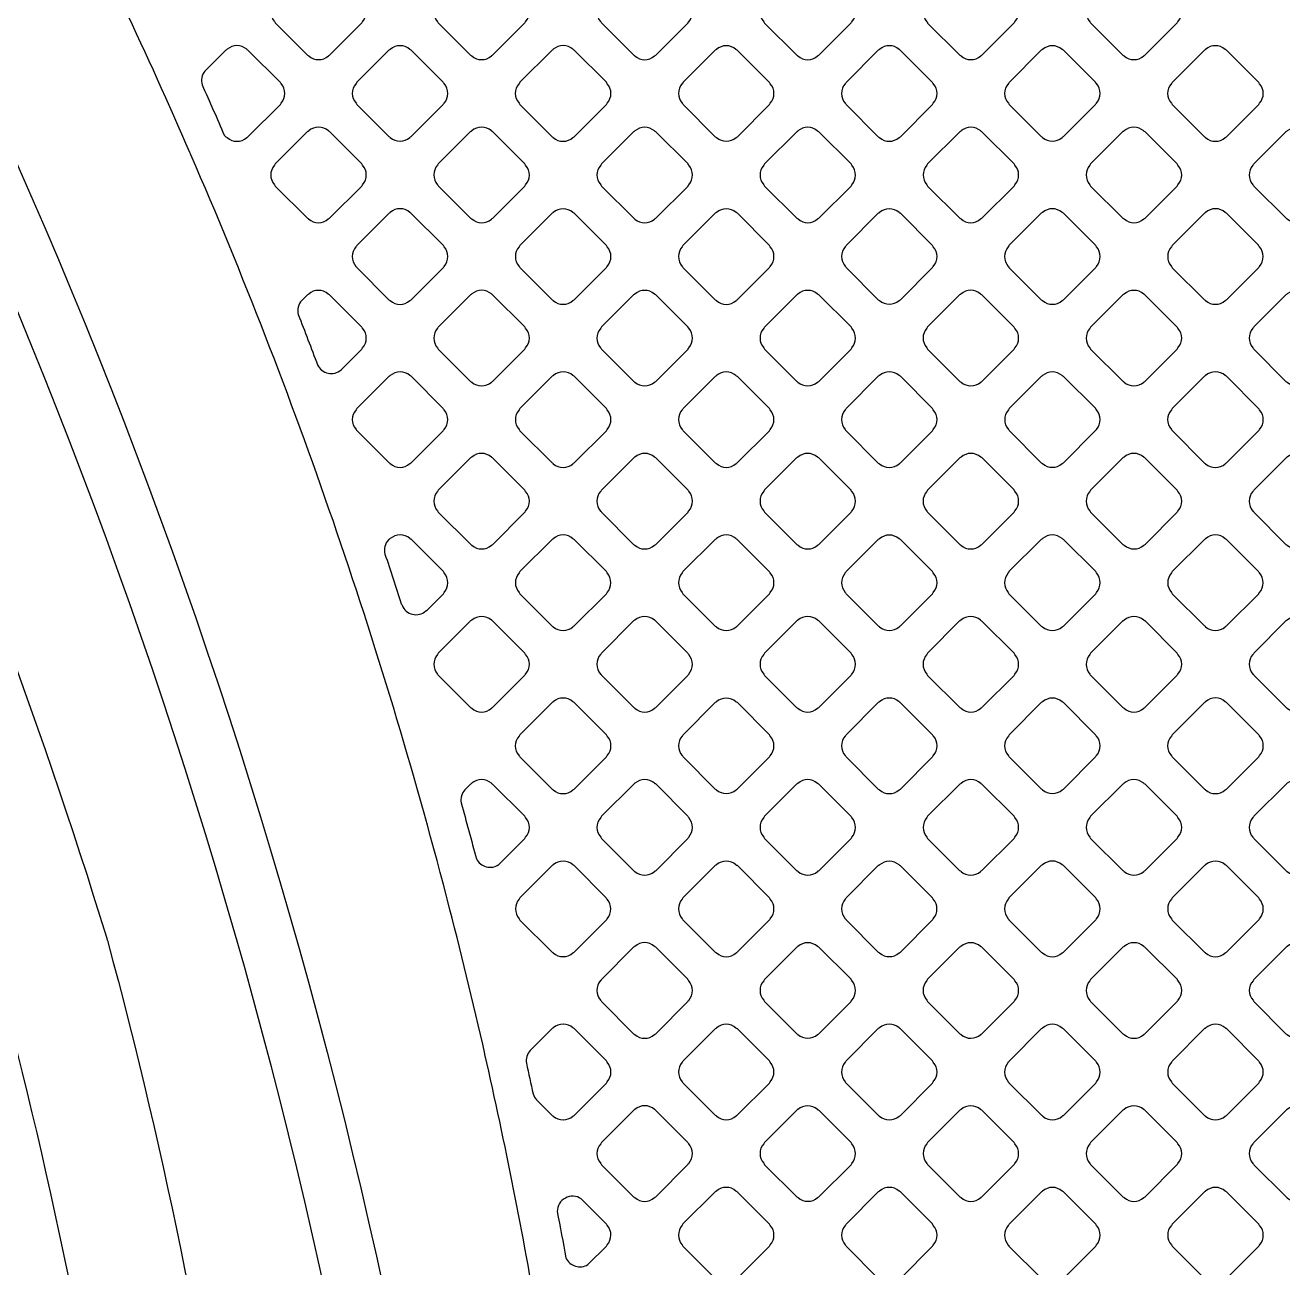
# Model space of a CAD drawing. Extents: x 3811 to 4077, y -444 to -307.
# Drawn here: x 4003.385 to 4005.048, y -387.808 to -386.166 of the extents above; entities that cross this region are included whole.
import ezdxf

# ---------------------------------------------------------------- set-up
doc = ezdxf.new("R2010")
doc.units = 0
doc.layers.add('gbr-dxf', color=7, linetype='Continuous')

msp = doc.modelspace()

# ---------------------------------------------------------------- linework, layer by layer
at = {"layer": 'gbr-dxf', "linetype": 'Continuous'}
for points in [[(4001.8473, -384.0947, -0.195845), (4004.0322, -389.4549, -0.014149), (4004.0323, -389.4568), (4004.0323, -391.139, -0.025288), (4004.0322, -391.1427, 0.157439), (4004.4405, -392.4026, 0.219385), (4004.626, -392.4882, -0.014355), (4004.628, -392.4882, -0.010806), (4004.6366, -392.488, -0.414223), (4004.8398, -392.6912, -0.414223), (4004.6366, -392.8944, -0.414223), (4004.4334, -392.6912, -0.043561), (4004.4364, -392.6561, -0.012185), (4004.4367, -392.6545, 0.044234), (4004.4407, -392.6116, -0.010298), (4004.4407, -392.6104, 0.140494), (4004.4036, -392.4811, -0.004442), (4004.3804, -392.4497), (4004.3802, -392.4494, -0.158008), (4003.956, -391.1404, -0.014071), (4003.9561, -391.1385), (4003.9561, -389.4588, -0.014135), (4003.956, -389.4568, 0.196009), (4001.7909, -384.146, -0.019381)], [(4001.604, -384.2353, -0.122231), (4003.4928, -387.3711, -0.016533), (4003.4942, -387.3757, -0.065936), (4003.7292, -389.1449, -0.007748), (4003.7293, -389.1469), (4003.7293, -394.0994, -0.009724), (4003.7292, -394.1021, 0.160485), (4003.948, -394.7611, 0.174527), (4004.1507, -394.8516, -0.014827), (4004.1551, -394.852, -0.386382), (4004.3388, -395.0543, -0.414223), (4004.1356, -395.2575, -0.395614), (4003.9328, -395.0673, 0.115459), (4003.8849, -394.9258, -0.01735), (4003.83, -394.8578), (4003.8299, -394.8576, -0.1621), (4003.5768, -394.1015, -0.007849), (4003.5768, -394.0995, -0.011836), (4003.5769, -394.0961), (4003.5769, -389.1489, -0.007677), (4003.5768, -389.1469, 0.065927), (4003.3476, -387.4176, 0.12221), (4001.4979, -384.3448, -0.008815)], [(4004.0639, -387.883, 0.013535), (4003.9931, -387.526), (4003.993, -387.5253, 0.007848), (4003.9431, -387.3205, -0.035856), (4003.9422, -387.317, 0.038573), (4003.6045, -386.3373, -0.031591), (4003.6032, -386.3344, 0.015741), (4003.4225, -385.9517, -0.038409), (4003.4208, -385.9483, 0.017473), (4003.1923, -385.5377, -0.034563)]]:
    msp.add_lwpolyline(points, format="xyb", dxfattribs=at)
for points in [[(4003.7149, -386.1613, -0.104392), (4003.716, -386.1631), (4003.7584, -386.2056, -0.100151), (4003.7601, -386.2066, 0.379415), (4003.7861, -386.2066, -0.095612), (4003.7877, -386.2056), (4003.8303, -386.1631, -0.096092), (4003.8312, -386.1614, 0.378693), (4003.8312, -386.1355, -0.108121), (4003.8302, -386.1337), (4003.7877, -386.0912, -0.096527), (4003.786, -386.0902, 0.37947), (4003.7601, -386.0902, -0.096458), (4003.7584, -386.0912), (4003.7159, -386.1337, -0.096627), (4003.7149, -386.1354, 0.379731)], [(4003.9304, -386.1354, 0.379692), (4003.9304, -386.1614, -0.09253), (4003.9314, -386.163), (4003.9741, -386.2057, -0.087638), (4003.9756, -386.2066, 0.37981), (4004.0015, -386.2066, -0.096625), (4004.0032, -386.2056), (4004.0458, -386.163, -0.096111), (4004.0468, -386.1614, 0.37981), (4004.0468, -386.1354, -0.104293), (4004.0457, -386.1336), (4004.0032, -386.0911, -0.092233), (4004.0017, -386.0901, 0.379802), (4003.9757, -386.0901, -0.095956), (4003.974, -386.0911), (4003.9314, -386.1338, -0.096416)], [(4004.1459, -386.1613, -0.092162), (4004.1469, -386.1629), (4004.1897, -386.2058, -0.08752), (4004.1912, -386.2067, 0.37889), (4004.2171, -386.2067, -0.096117), (4004.2188, -386.2057), (4004.2614, -386.163, -0.095895), (4004.2624, -386.1614, 0.379201), (4004.2624, -386.1355, -0.087784), (4004.2615, -386.134), (4004.2186, -386.0912, -0.092233), (4004.2171, -386.0902, 0.379731), (4004.1911, -386.0902, -0.096458), (4004.1895, -386.0912), (4004.1469, -386.1337, -0.096627), (4004.1459, -386.1354, 0.3795)], [(4004.3615, -386.1614, -0.104392), (4004.3625, -386.1632), (4004.405, -386.2057, -0.100824), (4004.4067, -386.2067, 0.379182), (4004.4326, -386.2067, -0.096507), (4004.4343, -386.2057), (4004.477, -386.163, -0.096036), (4004.478, -386.1614, 0.37829), (4004.478, -386.1355, -0.091854), (4004.477, -386.134), (4004.4343, -386.0912, -0.095796), (4004.4327, -386.0903, 0.379347), (4004.4067, -386.0903, -0.096458), (4004.4051, -386.0913), (4004.3625, -386.1338, -0.096627), (4004.3615, -386.1355, 0.379731)], [(4004.5771, -386.1614, -0.107526), (4004.5781, -386.1632), (4004.6205, -386.2056, -0.103923), (4004.6223, -386.2066, 0.379057), (4004.6482, -386.2066, -0.096117), (4004.6499, -386.2056), (4004.6924, -386.1631, -0.095796), (4004.6934, -386.1615, 0.378779), (4004.6934, -386.1355, -0.103884), (4004.6924, -386.1337), (4004.65, -386.0914, -0.107982), (4004.6482, -386.0904, 0.378885), (4004.6222, -386.0903, -0.096618), (4004.6206, -386.0913), (4004.5781, -386.1338, -0.096206), (4004.5771, -386.1355, 0.378446)], [(4004.7925, -386.1355, 0.379778), (4004.7925, -386.1615, -0.083328), (4004.7934, -386.1629), (4004.836, -386.2056, -0.096332), (4004.8377, -386.2066, 0.37981), (4004.8637, -386.2066, -0.096625), (4004.8653, -386.2056), (4004.9078, -386.1631, -0.096111), (4004.9088, -386.1614, 0.379092), (4004.9088, -386.1355, -0.091768), (4004.9079, -386.1339), (4004.8652, -386.0913, -0.095686), (4004.8636, -386.0903, 0.378853), (4004.8377, -386.0903, -0.096614), (4004.836, -386.0913), (4004.7934, -386.1339, -0.096558)], [(4003.6193, -386.245, -0.002708), (4003.6486, -386.3113), (4003.6508, -386.3135, -0.092126), (4003.6523, -386.3145, 0.379463), (4003.6783, -386.3145, -0.09601), (4003.6799, -386.3135), (4003.7227, -386.2707, -0.096405), (4003.7236, -386.2691, 0.378836), (4003.7236, -386.2432, -0.083636), (4003.7228, -386.2418), (4003.6798, -386.1988, -0.087648), (4003.6783, -386.1979, 0.379249), (4003.6524, -386.1979, -0.096458), (4003.6507, -386.1989), (4003.623, -386.2266, 0.247811)], [(4003.8227, -386.2432, 0.379692), (4003.8227, -386.2691, -0.104663), (4003.8238, -386.2709), (4003.8661, -386.3133, -0.100824), (4003.8679, -386.3143, 0.37981), (4003.8938, -386.3143, -0.096625), (4003.8955, -386.3133), (4003.938, -386.2708, -0.096111), (4003.939, -386.2692, 0.37981), (4003.939, -386.2432, -0.108195), (4003.9379, -386.2414), (4003.8955, -386.199, -0.096111), (4003.8939, -386.198, 0.379802), (4003.8679, -386.198, -0.095956), (4003.8662, -386.199), (4003.8237, -386.2415, -0.096416)], [(4004.0381, -386.2691, -0.092162), (4004.0391, -386.2707), (4004.0819, -386.3136, -0.087645), (4004.0834, -386.3145, 0.379201), (4004.1094, -386.3144, -0.096625), (4004.111, -386.3135), (4004.1536, -386.2708, -0.096111), (4004.1546, -386.2692, 0.379308), (4004.1546, -386.2433, -0.104256), (4004.1536, -386.2415), (4004.111, -386.1988, -0.092456), (4004.1094, -386.1979, 0.37947), (4004.0834, -386.1979, -0.096458), (4004.0818, -386.1989), (4004.0391, -386.2415, -0.096627), (4004.0381, -386.2432, 0.3795)], [(4004.2538, -386.2691, -0.100285), (4004.2548, -386.2709), (4004.2973, -386.3134, -0.09693), (4004.299, -386.3144, 0.379182), (4004.3249, -386.3144, -0.096507), (4004.3266, -386.3134), (4004.3692, -386.2709, -0.096036), (4004.3701, -386.2692, 0.378393), (4004.3701, -386.2433, -0.095528), (4004.3692, -386.2417), (4004.3265, -386.1991, -0.099933), (4004.3248, -386.1981, 0.379347), (4004.2989, -386.1981, -0.096458), (4004.2972, -386.1991), (4004.2548, -386.2415, -0.096627), (4004.2538, -386.2432, 0.379731)], [(4004.4692, -386.2692, -0.099442), (4004.4702, -386.2709), (4004.5128, -386.3135, -0.095602), (4004.5144, -386.3145, 0.379299), (4004.5404, -386.3144, -0.096625), (4004.542, -386.3135), (4004.5847, -386.2708, -0.096111), (4004.5856, -386.2692, 0.37981), (4004.5856, -386.2432, -0.096458), (4004.5847, -386.2416), (4004.5419, -386.1989, -0.083733), (4004.5405, -386.198, 0.379237), (4004.5146, -386.198, -0.096528), (4004.5129, -386.1989), (4004.4702, -386.2417, -0.095602), (4004.4692, -386.2433, 0.378344)], [(4004.6848, -386.2692, -0.096117), (4004.6857, -386.2708), (4004.7282, -386.3132, -0.10739), (4004.73, -386.3143, 0.378747), (4004.7559, -386.3143, -0.09601), (4004.7576, -386.3133), (4004.8001, -386.2708, -0.096227), (4004.8011, -386.2691, 0.379422), (4004.8011, -386.2432, -0.100399), (4004.8001, -386.2415), (4004.7577, -386.1991, -0.10437), (4004.7559, -386.1981, 0.379731), (4004.7299, -386.1981, -0.096458), (4004.7283, -386.199), (4004.6858, -386.2416, -0.096627), (4004.6848, -386.2432, 0.3795)], [(4004.9002, -386.2432, 0.379347), (4004.9002, -386.2692, -0.087784), (4004.9011, -386.2707), (4004.944, -386.3136, -0.083596), (4004.9454, -386.3145, 0.379308), (4004.9714, -386.3145, -0.096117), (4004.973, -386.3135), (4005.0157, -386.2708, -0.096227), (4005.0167, -386.2692, 0.37874), (4005.0167, -386.2433, -0.087946), (4005.0158, -386.2418), (4004.9729, -386.1989, -0.09246), (4004.9713, -386.198, 0.378338), (4004.9454, -386.198, -0.096025), (4004.9438, -386.1989), (4004.9011, -386.2416, -0.095895)], [(4003.7149, -386.351, 0.379248), (4003.7149, -386.377, -0.100902), (4003.7159, -386.3787), (4003.7584, -386.4212, -0.096111), (4003.76, -386.4221, 0.37981), (4003.786, -386.4221, -0.095956), (4003.7877, -386.4212), (4003.8303, -386.3785, -0.096111), (4003.8313, -386.3769, 0.379451), (4003.8313, -386.3509, -0.096259), (4003.8303, -386.3493), (4003.7875, -386.3066, -0.083081), (4003.7862, -386.3057, 0.37909), (4003.7602, -386.3057, -0.096117), (4003.7586, -386.3067), (4003.7159, -386.3494, -0.096509)], [(4003.9304, -386.3768, -0.104392), (4003.9315, -386.3786), (4003.974, -386.4211, -0.100151), (4003.9757, -386.4221, 0.379308), (4004.0016, -386.4222, -0.09601), (4004.0033, -386.4212), (4004.0458, -386.3787, -0.096227), (4004.0468, -386.377, 0.378952), (4004.0468, -386.3511, -0.107677), (4004.0457, -386.3492), (4004.0032, -386.3067, -0.096527), (4004.0016, -386.3057, 0.37947), (4003.9756, -386.3057, -0.096458), (4003.974, -386.3067), (4003.9314, -386.3492, -0.096627), (4003.9304, -386.3509, 0.379731)], [(4004.146, -386.3769, -0.096475), (4004.147, -386.3786), (4004.1896, -386.4212, -0.092959), (4004.1912, -386.4222, 0.379182), (4004.2171, -386.4222, -0.096507), (4004.2187, -386.4212), (4004.2614, -386.3785, -0.095997), (4004.2624, -386.3769, 0.37829), (4004.2624, -386.351, -0.100124), (4004.2614, -386.3493), (4004.2189, -386.3068, -0.104101), (4004.2171, -386.3058, 0.379347), (4004.1912, -386.3058, -0.096458), (4004.1895, -386.3068), (4004.147, -386.3493, -0.096627), (4004.146, -386.351, 0.379731)], [(4004.3615, -386.3769, -0.100205), (4004.3625, -386.3786), (4004.4051, -386.4212, -0.095796), (4004.4068, -386.4221, 0.378829), (4004.4327, -386.4221, -0.095866), (4004.4343, -386.4212), (4004.4769, -386.3786, -0.096227), (4004.4779, -386.377, 0.378952), (4004.4779, -386.3511, -0.095968), (4004.4769, -386.3494), (4004.4343, -386.3069, -0.10077), (4004.4326, -386.3059, 0.378885), (4004.4067, -386.3058, -0.096355), (4004.405, -386.3068), (4004.3625, -386.3493, -0.095997), (4004.3615, -386.351, 0.378446)], [(4004.577, -386.3769, -0.103999), (4004.578, -386.3787), (4004.6205, -386.4211, -0.100215), (4004.6222, -386.4221, 0.379201), (4004.6481, -386.4221, -0.095956), (4004.6498, -386.4211), (4004.6924, -386.3785, -0.096332), (4004.6934, -386.3769, 0.379308), (4004.6934, -386.3509, -0.092052), (4004.6924, -386.3494), (4004.6498, -386.3068, -0.096527), (4004.6482, -386.3058, 0.37947), (4004.6222, -386.3058, -0.096458), (4004.6206, -386.3068), (4004.578, -386.3493, -0.096627), (4004.577, -386.351, 0.3795)], [(4004.7925, -386.3769, -0.096625), (4004.7935, -386.3785), (4004.8359, -386.421, -0.107817), (4004.8378, -386.4221, 0.37981), (4004.8638, -386.4221, -0.096625), (4004.8654, -386.4211), (4004.9079, -386.3786, -0.096111), (4004.9089, -386.377, 0.37981), (4004.9089, -386.351, -0.100399), (4004.9079, -386.3493), (4004.8654, -386.3068, -0.10442), (4004.8636, -386.3058, 0.379731), (4004.8376, -386.3058, -0.096458), (4004.836, -386.3067), (4004.7935, -386.3493, -0.096627), (4004.7925, -386.3509, 0.379731)], [(4005.008, -386.351, 0.37947), (4005.008, -386.377, -0.092348), (4005.009, -386.3785), (4005.0517, -386.4212, -0.088202), (4005.0532, -386.4221, 0.37981), (4005.0791, -386.4221, -0.095956), (4005.0808, -386.4212), (4005.1233, -386.3786, -0.096332), (4005.1243, -386.377, 0.379092), (4005.1243, -386.351, -0.099754), (4005.1233, -386.3493), (4005.0807, -386.3067, -0.087638), (4005.0792, -386.3058, 0.37905), (4005.0533, -386.3058, -0.095862), (4005.0516, -386.3068), (4005.009, -386.3494, -0.096423)], [(4003.8226, -386.4587, 0.379249), (4003.8226, -386.4847, -0.10047), (4003.8236, -386.4864), (4003.8662, -386.529, -0.096332), (4003.8679, -386.53, 0.379451), (4003.8938, -386.53, -0.096117), (4003.8955, -386.529), (4003.9381, -386.4863, -0.095895), (4003.9391, -386.4847, 0.379201), (4003.9391, -386.4588, -0.096625), (4003.9381, -386.4571), (4003.8953, -386.4143, -0.083651), (4003.8939, -386.4134, 0.3795), (4003.8679, -386.4134, -0.096475), (4003.8663, -386.4144), (4003.8236, -386.4571, -0.096195)], [(4004.0382, -386.4847, -0.100076), (4004.0392, -386.4864), (4004.0818, -386.5289, -0.096227), (4004.0834, -386.5299, 0.378837), (4004.1093, -386.5299, -0.09601), (4004.111, -386.529), (4004.1536, -386.4863, -0.095935), (4004.1546, -386.4847, 0.379002), (4004.1546, -386.4587, -0.09601), (4004.1536, -386.4571), (4004.1111, -386.4146, -0.10077), (4004.1094, -386.4135, 0.37947), (4004.0834, -386.4136, -0.096458), (4004.0818, -386.4145), (4004.0392, -386.4571, -0.096627), (4004.0382, -386.4587, 0.379357)], [(4004.2537, -386.4847, -0.095383), (4004.2547, -386.4863), (4004.2974, -386.529, -0.09197), (4004.2989, -386.53, 0.379299), (4004.3249, -386.5299, -0.095956), (4004.3265, -386.529), (4004.3692, -386.4863, -0.096332), (4004.3701, -386.4847, 0.37981), (4004.3701, -386.4587, -0.10047), (4004.3691, -386.457), (4004.3267, -386.4146, -0.10399), (4004.3249, -386.4135, 0.379237), (4004.299, -386.4135, -0.096528), (4004.2973, -386.4145), (4004.2547, -386.4571, -0.096036), (4004.2537, -386.4588, 0.378344)], [(4004.4693, -386.4846, -0.100076), (4004.4703, -386.4863), (4004.5128, -386.5289, -0.096227), (4004.5145, -386.5298, 0.379422), (4004.5404, -386.5298, -0.095956), (4004.5421, -386.5288), (4004.5846, -386.4863, -0.096332), (4004.5855, -386.4847, 0.379308), (4004.5856, -386.4588, -0.095968), (4004.5846, -386.4571), (4004.5421, -386.4146, -0.10077), (4004.5404, -386.4136, 0.37947), (4004.5144, -386.4136, -0.096458), (4004.5127, -386.4146), (4004.4703, -386.457, -0.096627), (4004.4693, -386.4587, 0.379357)], [(4004.6847, -386.4847, -0.092139), (4004.6856, -386.4863), (4004.7282, -386.5289, -0.104264), (4004.73, -386.5299, 0.37981), (4004.756, -386.5299, -0.096625), (4004.7576, -386.5289), (4004.8002, -386.4863, -0.096111), (4004.8012, -386.4847, 0.37981), (4004.8012, -386.4587, -0.088014), (4004.8003, -386.4572), (4004.7575, -386.4144, -0.092233), (4004.7559, -386.4135, 0.379731), (4004.7299, -386.4135, -0.096458), (4004.7283, -386.4144), (4004.6856, -386.4571, -0.096627), (4004.6847, -386.4588, 0.379731)], [(4004.9003, -386.4847, -0.103999), (4004.9014, -386.4865), (4004.9438, -386.5289, -0.099849), (4004.9455, -386.5299, 0.37889), (4004.9714, -386.5299, -0.096117), (4004.9731, -386.5289), (4005.0156, -386.4863, -0.095895), (4005.0166, -386.4847, 0.379201), (4005.0165, -386.4588, -0.108153), (4005.0155, -386.4569), (4004.9731, -386.4145, -0.096111), (4004.9715, -386.4135, 0.379731), (4004.9455, -386.4135, -0.096458), (4004.9439, -386.4145), (4004.9013, -386.4571, -0.096627), (4004.9003, -386.4587, 0.3795)], [(4003.7464, -386.5485, -0.002652), (4003.7718, -386.6148, 0.493747), (4003.803, -386.6215), (4003.8303, -386.5941, -0.096227), (4003.8313, -386.5925, 0.379422), (4003.8313, -386.5665, -0.09253), (4003.8304, -386.565), (4003.7877, -386.5223, -0.096423), (4003.786, -386.5213, 0.379679), (4003.7601, -386.5213, -0.096475), (4003.7584, -386.5223), (4003.751, -386.5296), (4003.751, -386.5297, 0.25946)], [(4003.9304, -386.5925, -0.100588), (4003.9314, -386.5942), (4003.974, -386.6367, -0.095895), (4003.9756, -386.6377, 0.378664), (4004.0015, -386.6377, -0.09601), (4004.0032, -386.6367), (4004.0459, -386.594, -0.0953), (4004.0468, -386.5924, 0.378804), (4004.0468, -386.5665, -0.096614), (4004.0458, -386.5648), (4004.0031, -386.5221, -0.083134), (4004.0017, -386.5212, 0.379778), (4003.9757, -386.5212, -0.096458), (4003.9741, -386.5222), (4003.9314, -386.5649, -0.096857), (4003.9304, -386.5665, 0.3795)], [(4004.1459, -386.5924, -0.09937), (4004.1469, -386.5941), (4004.1896, -386.6367, -0.095895), (4004.1912, -386.6377, 0.379057), (4004.2171, -386.6377, -0.096117), (4004.2188, -386.6367), (4004.2614, -386.5941, -0.095895), (4004.2624, -386.5924, 0.379201), (4004.2624, -386.5665, -0.096625), (4004.2614, -386.5649), (4004.2188, -386.5223, -0.100519), (4004.2171, -386.5213, 0.379106), (4004.1912, -386.5213, -0.096528), (4004.1895, -386.5222), (4004.1469, -386.5648, -0.096509), (4004.146, -386.5665, 0.378532)], [(4004.3615, -386.5924, -0.095862), (4004.3625, -386.5941), (4004.4051, -386.6367, -0.091916), (4004.4066, -386.6376, 0.379422), (4004.4326, -386.6376, -0.095956), (4004.4342, -386.6367), (4004.4769, -386.594, -0.096332), (4004.4778, -386.5924, 0.379451), (4004.4779, -386.5664, -0.100575), (4004.4768, -386.5647), (4004.4344, -386.5223, -0.104173), (4004.4326, -386.5213, 0.379249), (4004.4067, -386.5213, -0.096458), (4004.4051, -386.5223), (4004.3625, -386.5649, -0.096627), (4004.3615, -386.5665, 0.379357)], [(4004.577, -386.5923, -0.100399), (4004.578, -386.5941), (4004.6206, -386.6367, -0.096627), (4004.6223, -386.6376, 0.37981), (4004.6482, -386.6376, -0.096625), (4004.6499, -386.6367), (4004.6924, -386.5942, -0.096111), (4004.6934, -386.5925, 0.37981), (4004.6934, -386.5666, -0.096458), (4004.6924, -386.5649), (4004.6498, -386.5223, -0.100499), (4004.6481, -386.5213, 0.379731), (4004.6221, -386.5213, -0.096458), (4004.6204, -386.5223), (4004.578, -386.5647, -0.096857), (4004.577, -386.5664, 0.379731)], [(4004.7925, -386.5925, -0.092348), (4004.7934, -386.5941), (4004.8359, -386.6366, -0.10399), (4004.8377, -386.6376, 0.379308), (4004.8636, -386.6376, -0.09601), (4004.8653, -386.6367), (4004.9079, -386.594, -0.096227), (4004.9089, -386.5924, 0.378952), (4004.9089, -386.5664, -0.087946), (4004.908, -386.5649), (4004.8653, -386.5222, -0.092456), (4004.8637, -386.5213, 0.37947), (4004.8378, -386.5213, -0.096458), (4004.8361, -386.5223), (4004.7935, -386.5649, -0.096627), (4004.7925, -386.5666, 0.379731)], [(4005.008, -386.5924, -0.103999), (4005.0091, -386.5941), (4005.0516, -386.6367, -0.099849), (4005.0533, -386.6377, 0.37889), (4005.0792, -386.6377, -0.096117), (4005.0809, -386.6367), (4005.1234, -386.5942, -0.095895), (4005.1244, -386.5925, 0.379201), (4005.1244, -386.5666, -0.108153), (4005.1233, -386.5647), (4005.0808, -386.5222, -0.096111), (4005.0792, -386.5212, 0.379731), (4005.0532, -386.5212, -0.096458), (4005.0516, -386.5222), (4005.009, -386.5647, -0.096627), (4005.008, -386.5664, 0.3795)], [(4004.0381, -386.6743, 0.378853), (4004.0382, -386.7002, -0.100588), (4004.0392, -386.7019), (4004.0817, -386.7445, -0.096212), (4004.0834, -386.7455, 0.379173), (4004.1093, -386.7455, -0.09601), (4004.111, -386.7445), (4004.1536, -386.7019, -0.096227), (4004.1546, -386.7002, 0.379422), (4004.1546, -386.6743, -0.096458), (4004.1536, -386.6726), (4004.1108, -386.6298, -0.083733), (4004.1094, -386.629, 0.379237), (4004.0835, -386.6289, -0.096355), (4004.0818, -386.6299), (4004.0391, -386.6726, -0.095997)], [(4004.4692, -386.7002, -0.092348), (4004.4701, -386.7018), (4004.5129, -386.7446, -0.088207), (4004.5144, -386.7455, 0.37981), (4004.5404, -386.7455, -0.096625), (4004.542, -386.7445), (4004.5847, -386.7019, -0.096111), (4004.5856, -386.7002, 0.37981), (4004.5856, -386.6743, -0.104293), (4004.5846, -386.6725), (4004.542, -386.6299, -0.092623), (4004.5404, -386.6289, 0.379731), (4004.5145, -386.6289, -0.096458), (4004.5128, -386.6299), (4004.4702, -386.6726, -0.096627), (4004.4692, -386.6742, 0.379731)], [(4004.9002, -386.7002, -0.096117), (4004.9012, -386.7018), (4004.9439, -386.7446, -0.091578), (4004.9455, -386.7455, 0.379201), (4004.9714, -386.7455, -0.096625), (4004.973, -386.7445), (4005.0158, -386.7018, -0.096111), (4005.0167, -386.7002, 0.379308), (4005.0168, -386.6742, -0.083622), (4005.0159, -386.6728), (4004.9729, -386.6299, -0.088435), (4004.9714, -386.6289, 0.37947), (4004.9455, -386.629, -0.096458), (4004.9438, -386.6299), (4004.9012, -386.6726, -0.096627), (4004.9002, -386.6742, 0.3795)], [(4003.8227, -386.7002, -0.09601), (4003.8237, -386.7018), (4003.8663, -386.7444, -0.092074), (4003.8679, -386.7454, 0.378573), (4003.8938, -386.7454, -0.095883), (4003.8955, -386.7444), (4003.938, -386.7019, -0.095585), (4003.939, -386.7002, 0.379002), (4003.939, -386.6743, -0.099971), (4003.938, -386.6726), (4003.8954, -386.63, -0.088207), (4003.8939, -386.629, 0.379411), (4003.8679, -386.6291, -0.096766), (4003.8663, -386.63), (4003.8237, -386.6726, -0.096527), (4003.8227, -386.6742, 0.378789)], [(4004.2538, -386.7001, -0.107964), (4004.2549, -386.702), (4004.2972, -386.7443, -0.104101), (4004.299, -386.7454, 0.379201), (4004.3249, -386.7453, -0.095956), (4004.3265, -386.7444), (4004.369, -386.7019, -0.096111), (4004.37, -386.7002, 0.379451), (4004.37, -386.6743, -0.104473), (4004.369, -386.6725), (4004.3267, -386.6302, -0.108118), (4004.3248, -386.6291, 0.379249), (4004.2989, -386.6291, -0.096458), (4004.2972, -386.6301), (4004.2548, -386.6725, -0.096627), (4004.2538, -386.6742, 0.3795)], [(4004.6848, -386.7002, -0.087784), (4004.6857, -386.7017), (4004.7283, -386.7443, -0.100151), (4004.73, -386.7453, 0.379308), (4004.7559, -386.7453, -0.09601), (4004.7576, -386.7444), (4004.8001, -386.7018, -0.096227), (4004.8011, -386.7002, 0.378952), (4004.8011, -386.6742, -0.092052), (4004.8002, -386.6727), (4004.7575, -386.6301, -0.096527), (4004.7559, -386.6291, 0.37947), (4004.7299, -386.6291, -0.096458), (4004.7283, -386.6301), (4004.6858, -386.6726, -0.096627), (4004.6848, -386.6743, 0.379731)], [(4003.9304, -386.8079, -0.095487), (4003.9314, -386.8095), (4003.9742, -386.8523, -0.091683), (4003.9757, -386.8532, 0.379163), (4004.0017, -386.8532, -0.095956), (4004.0033, -386.8522), (4004.0458, -386.8097, -0.096332), (4004.0468, -386.8081, 0.379308), (4004.0468, -386.7821, -0.100076), (4004.0458, -386.7804), (4004.0031, -386.7377, -0.087865), (4004.0016, -386.7368, 0.378885), (4003.9757, -386.7367, -0.096618), (4003.974, -386.7377), (4003.9314, -386.7803, -0.096206), (4003.9304, -386.782, 0.378584)], [(4004.1459, -386.808, -0.095862), (4004.1469, -386.8097), (4004.1895, -386.8523, -0.091916), (4004.1911, -386.8532, 0.379422), (4004.217, -386.8532, -0.095956), (4004.2187, -386.8522), (4004.2614, -386.8095, -0.096332), (4004.2624, -386.8079, 0.379308), (4004.2624, -386.7819, -0.083548), (4004.2615, -386.7805), (4004.2187, -386.7377, -0.088207), (4004.2172, -386.7368, 0.37947), (4004.1912, -386.7368, -0.096458), (4004.1896, -386.7378), (4004.1469, -386.7804, -0.096627), (4004.1459, -386.7821, 0.379357)], [(4004.3615, -386.8079, -0.108042), (4004.3626, -386.8097), (4004.405, -386.8521, -0.104264), (4004.4068, -386.8532, 0.37981), (4004.4327, -386.8532, -0.096625), (4004.4344, -386.8522), (4004.4769, -386.8097, -0.096111), (4004.4778, -386.808, 0.37981), (4004.4778, -386.7821, -0.104293), (4004.4768, -386.7803), (4004.4344, -386.7379, -0.108515), (4004.4325, -386.7368, 0.379731), (4004.4066, -386.7368, -0.096458), (4004.4049, -386.7378), (4004.3625, -386.7802, -0.096627), (4004.3615, -386.7819, 0.379731)], [(4004.577, -386.808, -0.096625), (4004.578, -386.8096), (4004.6206, -386.8522, -0.092233), (4004.6221, -386.8532, 0.37981), (4004.6481, -386.8532, -0.095956), (4004.6498, -386.8522), (4004.6924, -386.8096, -0.096332), (4004.6934, -386.8079, 0.37981), (4004.6934, -386.7819, -0.10047), (4004.6924, -386.7802), (4004.65, -386.7379, -0.10399), (4004.6482, -386.7368, 0.379731), (4004.6222, -386.7368, -0.096458), (4004.6206, -386.7378), (4004.578, -386.7804, -0.096627), (4004.577, -386.782, 0.379731)], [(4004.7925, -386.8079, -0.087784), (4004.7934, -386.8094), (4004.8361, -386.8521, -0.100151), (4004.8378, -386.8531, 0.379308), (4004.8638, -386.8532, -0.09601), (4004.8654, -386.8522), (4004.9079, -386.8096, -0.096227), (4004.9089, -386.808, 0.378952), (4004.9089, -386.7821, -0.092052), (4004.908, -386.7805), (4004.8652, -386.7378, -0.096527), (4004.8636, -386.7368, 0.37947), (4004.8376, -386.7368, -0.096458), (4004.836, -386.7378), (4004.7935, -386.7803, -0.096627), (4004.7925, -386.782, 0.379731)], [(4005.008, -386.808, -0.100082), (4005.009, -386.8097), (4005.0515, -386.8522, -0.096227), (4005.0532, -386.8532, 0.379201), (4005.0791, -386.8532, -0.095956), (4005.0808, -386.8522), (4005.1234, -386.8096, -0.096332), (4005.1244, -386.8079, 0.379308), (4005.1244, -386.782, -0.095968), (4005.1234, -386.7803), (4005.0807, -386.7376, -0.083772), (4005.0793, -386.7367, 0.37947), (4005.0533, -386.7368, -0.096458), (4005.0517, -386.7377), (4005.009, -386.7804, -0.096627), (4005.008, -386.782, 0.3795)], [(4003.8609, -386.8648, -0.002587), (4003.8825, -386.9305, -0.06028), (4003.8836, -386.9326, 0.520972), (4003.9147, -386.9401, -0.065634), (4003.9169, -386.9386), (4003.9381, -386.9174, -0.096737), (4003.9391, -386.9157, 0.378771), (4003.9391, -386.8898, -0.104439), (4003.9381, -386.888), (4003.8954, -386.8454, -0.092629), (4003.8939, -386.8444, 0.379032), (4003.8679, -386.8445, -0.096723), (4003.8663, -386.8454), (4003.8656, -386.8461, 0.256441)], [(4004.0382, -386.9157, -0.095506), (4004.0392, -386.9173), (4004.0818, -386.96, -0.091416), (4004.0834, -386.9609, 0.379169), (4004.1093, -386.9609, -0.095956), (4004.111, -386.9599), (4004.1535, -386.9174, -0.096111), (4004.1545, -386.9158, 0.379451), (4004.1545, -386.8898, -0.100588), (4004.1535, -386.8881), (4004.1109, -386.8455, -0.087648), (4004.1094, -386.8446, 0.37919), (4004.0834, -386.8446, -0.096766), (4004.0818, -386.8456), (4004.0392, -386.8881, -0.096527), (4004.0382, -386.8898, 0.378789)], [(4004.2537, -386.9157, -0.104392), (4004.2547, -386.9175), (4004.2972, -386.96, -0.100476), (4004.2989, -386.961, 0.37981), (4004.3249, -386.961, -0.096625), (4004.3265, -386.96), (4004.3692, -386.9174, -0.096111), (4004.3701, -386.9157, 0.37981), (4004.3701, -386.8898, -0.09253), (4004.3692, -386.8882), (4004.3265, -386.8455, -0.096423), (4004.3248, -386.8445, 0.379731), (4004.2989, -386.8445, -0.096458), (4004.2972, -386.8455), (4004.2547, -386.8881, -0.096627), (4004.2537, -386.8897, 0.379731)], [(4004.4693, -386.9157, -0.107922), (4004.4704, -386.9175), (4004.5127, -386.9599, -0.103673), (4004.5145, -386.9609, 0.37889), (4004.5404, -386.9609, -0.096117), (4004.542, -386.9599), (4004.5846, -386.9173, -0.095895), (4004.5856, -386.9157, 0.379201), (4004.5855, -386.8898, -0.104392), (4004.5845, -386.888), (4004.5422, -386.8457, -0.107961), (4004.5404, -386.8447, 0.379731), (4004.5144, -386.8447, -0.096458), (4004.5128, -386.8456), (4004.4703, -386.8881, -0.096627), (4004.4693, -386.8897, 0.3795)], [(4004.6847, -386.9158, -0.083317), (4004.6855, -386.9172), (4004.7283, -386.96, -0.096111), (4004.73, -386.961, 0.37981), (4004.756, -386.961, -0.095956), (4004.7576, -386.96), (4004.8002, -386.9174, -0.096332), (4004.8012, -386.9157, 0.37981), (4004.8012, -386.8897, -0.096625), (4004.8002, -386.8881), (4004.7576, -386.8455, -0.100151), (4004.7559, -386.8445, 0.379731), (4004.7299, -386.8445, -0.096458), (4004.7283, -386.8455), (4004.6856, -386.8881, -0.096627), (4004.6847, -386.8898, 0.379731)], [(4004.9003, -386.9157, -0.09601), (4004.9013, -386.9173), (4004.9439, -386.9599, -0.092398), (4004.9455, -386.9609, 0.379422), (4004.9714, -386.9609, -0.096625), (4004.9731, -386.9599), (4005.0156, -386.9174, -0.096332), (4005.0165, -386.9158, 0.37981), (4005.0165, -386.8898, -0.100285), (4005.0155, -386.8881), (4004.973, -386.8455, -0.088207), (4004.9715, -386.8446, 0.3795), (4004.9455, -386.8446, -0.096614), (4004.9439, -386.8455), (4004.9013, -386.8881, -0.096539), (4004.9003, -386.8898, 0.378699)], [(4003.9304, -387.0235, -0.092052), (4003.9314, -387.0251), (4003.9741, -387.0678, -0.087648), (4003.9756, -387.0687, 0.379178), (4004.0015, -387.0687, -0.096225), (4004.0032, -387.0677), (4004.0458, -387.0251, -0.096092), (4004.0468, -387.0234, 0.378825), (4004.0468, -386.9975, -0.104211), (4004.0458, -386.9957), (4004.0032, -386.9532, -0.09229), (4004.0017, -386.9523, 0.379206), (4003.9757, -386.9523, -0.096458), (4003.9741, -386.9533), (4003.9314, -386.9959, -0.096627), (4003.9304, -386.9976, 0.3795)], [(4004.1459, -387.0234, -0.095487), (4004.1469, -387.025), (4004.1897, -387.0678, -0.091025), (4004.1912, -387.0687, 0.379163), (4004.2172, -387.0687, -0.095956), (4004.2188, -387.0677), (4004.2613, -387.0252, -0.096111), (4004.2623, -387.0236, 0.37981), (4004.2623, -386.9976, -0.100399), (4004.2613, -386.9959), (4004.2186, -386.9532, -0.088334), (4004.2171, -386.9523, 0.379762), (4004.1911, -386.9523, -0.096225), (4004.1895, -386.9532), (4004.1469, -386.9958, -0.096527), (4004.1459, -386.9975, 0.378885)], [(4004.3615, -387.0235, -0.104392), (4004.3625, -387.0253), (4004.4049, -387.0677, -0.100151), (4004.4066, -387.0687, 0.379308), (4004.4326, -387.0687, -0.09601), (4004.4342, -387.0677), (4004.4769, -387.0251, -0.096227), (4004.4779, -387.0234, 0.378952), (4004.4779, -386.9975, -0.092052), (4004.4769, -386.9959), (4004.4343, -386.9533, -0.096527), (4004.4327, -386.9523, 0.37947), (4004.4067, -386.9523, -0.096458), (4004.4051, -386.9533), (4004.3625, -386.9959, -0.096627), (4004.3615, -386.9975, 0.379731)], [(4004.577, -387.0234, -0.107922), (4004.5781, -387.0252), (4004.6205, -387.0677, -0.103673), (4004.6223, -387.0687, 0.37889), (4004.6482, -387.0687, -0.096117), (4004.6499, -387.0677), (4004.6924, -387.0252, -0.095895), (4004.6934, -387.0235, 0.379201), (4004.6934, -386.9976, -0.104392), (4004.6923, -386.9958), (4004.6499, -386.9534, -0.107961), (4004.6481, -386.9523, 0.379731), (4004.6221, -386.9523, -0.096458), (4004.6204, -386.9533), (4004.578, -386.9958, -0.096627), (4004.577, -386.9974, 0.3795)], [(4004.7925, -387.0236, -0.083548), (4004.7933, -387.025), (4004.8361, -387.0677, -0.096328), (4004.8377, -387.0687, 0.379422), (4004.8637, -387.0686, -0.096625), (4004.8653, -387.0677), (4004.9079, -387.0251, -0.096111), (4004.9089, -387.0234, 0.379451), (4004.9089, -386.9975, -0.096259), (4004.9079, -386.9958), (4004.8654, -386.9533, -0.100215), (4004.8637, -386.9523, 0.379249), (4004.8378, -386.9523, -0.096458), (4004.8361, -386.9533), (4004.7935, -386.996, -0.096627), (4004.7925, -386.9976, 0.379357)], [(4005.008, -387.0234, -0.096625), (4005.009, -387.0251), (4005.0517, -387.0677, -0.092233), (4005.0533, -387.0687, 0.379308), (4005.0792, -387.0687, -0.09601), (4005.0809, -387.0677), (4005.1234, -387.0252, -0.096328), (4005.1244, -387.0236, 0.378952), (4005.1244, -386.9976, -0.099971), (4005.1234, -386.9959), (4005.0806, -386.9532, -0.087865), (4005.0792, -386.9523, 0.37947), (4005.0532, -386.9523, -0.096723), (4005.0516, -386.9533), (4005.009, -386.9958, -0.096627), (4005.008, -386.9974, 0.379731)], [(4004.0381, -387.1313, -0.087848), (4004.039, -387.1327), (4004.082, -387.1757, -0.083134), (4004.0834, -387.1765, 0.37981), (4004.1093, -387.1765, -0.096625), (4004.111, -387.1756), (4004.1537, -387.1329, -0.096332), (4004.1547, -387.1312, 0.379511), (4004.1547, -387.1053, -0.092711), (4004.1537, -387.1037), (4004.111, -387.061, -0.096509), (4004.1093, -387.06, 0.379206), (4004.0834, -387.06, -0.096458), (4004.0817, -387.061), (4004.0391, -387.1036, -0.096627), (4004.0381, -387.1053, 0.379731)], [(4004.2538, -387.1312, -0.099534), (4004.2548, -387.1329), (4004.2973, -387.1755, -0.0952), (4004.2989, -387.1764, 0.379169), (4004.3249, -387.1764, -0.095956), (4004.3265, -387.1754), (4004.369, -387.1329, -0.096332), (4004.37, -387.1313, 0.37981), (4004.37, -387.1053, -0.096625), (4004.369, -387.1036), (4004.3266, -387.0612, -0.100151), (4004.3248, -387.0602, 0.379731), (4004.2989, -387.0602, -0.096458), (4004.2972, -387.0612), (4004.2548, -387.1036, -0.096627), (4004.2538, -387.1053, 0.379523)], [(4004.4692, -387.1312, -0.10047), (4004.4702, -387.133), (4004.5128, -387.1755, -0.096111), (4004.5144, -387.1765, 0.379308), (4004.5404, -387.1765, -0.09601), (4004.542, -387.1756), (4004.5847, -387.1329, -0.096227), (4004.5856, -387.1313, 0.378952), (4004.5857, -387.1053, -0.095968), (4004.5847, -387.1037), (4004.5418, -387.0608, -0.083772), (4004.5404, -387.06, 0.37947), (4004.5145, -387.06, -0.096458), (4004.5128, -387.0609), (4004.4702, -387.1036, -0.096627), (4004.4692, -387.1053, 0.379731)], [(4004.6848, -387.1313, -0.096117), (4004.6857, -387.1329), (4004.7282, -387.1753, -0.10771), (4004.73, -387.1764, 0.379201), (4004.756, -387.1763, -0.095956), (4004.7576, -387.1754), (4004.8001, -387.1329, -0.096111), (4004.8011, -387.1312, 0.379451), (4004.8011, -387.1053, -0.100588), (4004.8001, -387.1036), (4004.7577, -387.0611, -0.104101), (4004.7559, -387.0601, 0.379249), (4004.7299, -387.0601, -0.096458), (4004.7283, -387.0611), (4004.6858, -387.1037, -0.096627), (4004.6848, -387.1053, 0.3795)], [(4004.9002, -387.1313, -0.087784), (4004.9011, -387.1327), (4004.944, -387.1757, -0.083651), (4004.9454, -387.1765, 0.37981), (4004.9714, -387.1765, -0.095956), (4004.973, -387.1756), (4005.0158, -387.1328, -0.096332), (4005.0167, -387.1312, 0.37981), (4005.0167, -387.1052, -0.092348), (4005.0158, -387.1037), (4004.9731, -387.061, -0.096111), (4004.9715, -387.06, 0.379731), (4004.9455, -387.06, -0.096458), (4004.9438, -387.061), (4004.9012, -387.1036, -0.096627), (4004.9002, -387.1053, 0.379731)], [(4003.9616, -387.1938, -0.002854), (4003.9817, -387.2676, 0.448881), (4004.0112, -387.2753), (4004.0458, -387.2407, -0.096111), (4004.0468, -387.2391, 0.37981), (4004.0468, -387.2131, -0.108195), (4004.0457, -387.2113), (4004.0032, -387.1688, -0.096423), (4004.0016, -387.1678, 0.379731), (4003.9756, -387.1678, -0.096458), (4003.974, -387.1688), (4003.9666, -387.1762, 0.242978)], [(4004.146, -387.239, -0.092162), (4004.1469, -387.2406), (4004.1896, -387.2833, -0.08752), (4004.1911, -387.2842, 0.378867), (4004.217, -387.2842, -0.095968), (4004.2187, -387.2833), (4004.2613, -387.2406, -0.096099), (4004.2623, -387.239, 0.378309), (4004.2623, -387.2131, -0.104439), (4004.2613, -387.2113), (4004.2187, -387.1687, -0.092121), (4004.2172, -387.1678, 0.379211), (4004.1912, -387.1678, -0.096458), (4004.1896, -387.1688), (4004.1469, -387.2114, -0.096627), (4004.146, -387.2131, 0.3795)], [(4004.3615, -387.2389, -0.09966), (4004.3625, -387.2406), (4004.4051, -387.2833, -0.095701), (4004.4068, -387.2842, 0.378847), (4004.4327, -387.2842, -0.096117), (4004.4343, -387.2833), (4004.4769, -387.2407, -0.095895), (4004.4779, -387.2391, 0.379201), (4004.4778, -387.2131, -0.096625), (4004.4769, -387.2115), (4004.4343, -387.1689, -0.100151), (4004.4325, -387.1679, 0.379762), (4004.4066, -387.1679, -0.096225), (4004.4049, -387.1688), (4004.3625, -387.2113, -0.096527), (4004.3615, -387.213, 0.378789)], [(4004.577, -387.239, -0.103956), (4004.578, -387.2408), (4004.6204, -387.2832, -0.100093), (4004.6222, -387.2842, 0.379422), (4004.6481, -387.2842, -0.096625), (4004.6498, -387.2832), (4004.6924, -387.2406, -0.096332), (4004.6934, -387.2389, 0.379308), (4004.6934, -387.213, -0.092052), (4004.6924, -387.2114), (4004.6498, -387.1688, -0.096527), (4004.6482, -387.1679, 0.37947), (4004.6222, -387.1679, -0.096458), (4004.6206, -387.1688), (4004.578, -387.2114, -0.096627), (4004.577, -387.2131, 0.379357)], [(4004.7925, -387.239, -0.096259), (4004.7934, -387.2406), (4004.836, -387.2831, -0.10739), (4004.8378, -387.2842, 0.37889), (4004.8638, -387.2842, -0.096259), (4004.8654, -387.2832), (4004.908, -387.2407, -0.095895), (4004.9089, -387.239, 0.379201), (4004.9089, -387.2131, -0.10047), (4004.9079, -387.2114), (4004.8654, -387.1689, -0.10399), (4004.8636, -387.1678, 0.379731), (4004.8376, -387.1678, -0.096458), (4004.836, -387.1688), (4004.7935, -387.2114, -0.096857), (4004.7925, -387.213, 0.3795)], [(4005.008, -387.2391, -0.091745), (4005.009, -387.2406), (4005.0517, -387.2834, -0.087639), (4005.0532, -387.2843, 0.379131), (4005.0792, -387.2843, -0.095506), (4005.0808, -387.2833), (4005.1235, -387.2406, -0.095796), (4005.1244, -387.239, 0.378516), (4005.1244, -387.2131, -0.104141), (4005.1234, -387.2113), (4005.0808, -387.1687, -0.09197), (4005.0793, -387.1678, 0.379347), (4005.0533, -387.1678, -0.096458), (4005.0517, -387.1688), (4005.009, -387.2114, -0.096627), (4005.008, -387.2131, 0.379762)], [(4004.0383, -387.3467, -0.103545), (4004.0393, -387.3485), (4004.0817, -387.3909, -0.099246), (4004.0834, -387.3919, 0.378608), (4004.1093, -387.3919, -0.095866), (4004.111, -387.391), (4004.1535, -387.3484, -0.096227), (4004.1545, -387.3468, 0.378952), (4004.1545, -387.3209, -0.107677), (4004.1534, -387.319), (4004.111, -387.2766, -0.096527), (4004.1094, -387.2756, 0.37947), (4004.0834, -387.2756, -0.096458), (4004.0818, -387.2766), (4004.0393, -387.3191, -0.096627), (4004.0383, -387.3208, 0.379523)], [(4004.2537, -387.3467, -0.096117), (4004.2546, -387.3483), (4004.2974, -387.3911, -0.09197), (4004.299, -387.392, 0.37889), (4004.3249, -387.392, -0.096117), (4004.3265, -387.3911), (4004.3692, -387.3484, -0.095895), (4004.3701, -387.3468, 0.378934), (4004.3701, -387.3208, -0.100402), (4004.3691, -387.3191), (4004.3266, -387.2766, -0.104101), (4004.3248, -387.2756, 0.379206), (4004.2989, -387.2756, -0.096458), (4004.2972, -387.2766), (4004.2547, -387.3191, -0.096627), (4004.2537, -387.3208, 0.3795)], [(4004.4693, -387.3208, 0.378406), (4004.4693, -387.3467, -0.09966), (4004.4703, -387.3484), (4004.5128, -387.391, -0.095701), (4004.5145, -387.3919, 0.378841), (4004.5404, -387.3919, -0.09601), (4004.542, -387.391), (4004.5846, -387.3484, -0.096227), (4004.5855, -387.3468, 0.379131), (4004.5855, -387.3208, -0.096367), (4004.5846, -387.3192), (4004.5421, -387.2767, -0.100073), (4004.5403, -387.2757, 0.37891), (4004.5144, -387.2757, -0.09601), (4004.5128, -387.2766), (4004.4702, -387.3192, -0.096099)], [(4004.6847, -387.3468, -0.092348), (4004.6856, -387.3484), (4004.7282, -387.391, -0.10399), (4004.73, -387.392, 0.379308), (4004.7559, -387.392, -0.09601), (4004.7576, -387.391), (4004.8002, -387.3484, -0.096328), (4004.8012, -387.3467, 0.378952), (4004.8012, -387.3208, -0.087715), (4004.8003, -387.3193), (4004.7575, -387.2765, -0.092398), (4004.7559, -387.2755, 0.37947), (4004.7299, -387.2755, -0.096723), (4004.7283, -387.2765), (4004.6856, -387.3192, -0.096627), (4004.6847, -387.3208, 0.379731)], [(4004.9003, -387.3468, -0.100399), (4004.9013, -387.3485), (4004.9438, -387.391, -0.096627), (4004.9455, -387.392, 0.378912), (4004.9714, -387.392, -0.094875), (4004.9731, -387.3911), (4005.0157, -387.3484, -0.096227), (4005.0167, -387.3468, 0.378971), (4005.0167, -387.3208, -0.096861), (4005.0157, -387.3192), (4004.9732, -387.2766, -0.100054), (4004.9715, -387.2756, 0.379778), (4004.9455, -387.2756, -0.096458), (4004.9438, -387.2766), (4004.9013, -387.3192, -0.096857), (4004.9003, -387.3208, 0.379731)], [(4004.1459, -387.4285, 0.37903), (4004.1459, -387.4544, -0.103545), (4004.147, -387.4562), (4004.1895, -387.4988, -0.099246), (4004.1912, -387.4998, 0.378608), (4004.2171, -387.4998, -0.095778), (4004.2188, -387.4988), (4004.2613, -387.4562, -0.095916), (4004.2623, -387.4546, 0.379422), (4004.2623, -387.4287, -0.108153), (4004.2612, -387.4268), (4004.2188, -387.3843, -0.096627), (4004.2171, -387.3833, 0.3795), (4004.1911, -387.3833, -0.096614), (4004.1895, -387.3843), (4004.1469, -387.4269, -0.096539)], [(4004.3615, -387.4286, 0.378939), (4004.3615, -387.4545, -0.096117), (4004.3625, -387.4562), (4004.4051, -387.4988, -0.092187), (4004.4067, -387.4997, 0.379201), (4004.4326, -387.4997, -0.095956), (4004.4342, -387.4987), (4004.4768, -387.4561, -0.096332), (4004.4778, -387.4545, 0.379511), (4004.4778, -387.4285, -0.101017), (4004.4768, -387.4268), (4004.4344, -387.3844, -0.104537), (4004.4326, -387.3834, 0.378884), (4004.4067, -387.3834, -0.096614), (4004.405, -387.3844), (4004.3625, -387.427, -0.096539)], [(4004.577, -387.4544, -0.099534), (4004.578, -387.4561), (4004.6206, -387.4988, -0.0952), (4004.6223, -387.4998, 0.379169), (4004.6482, -387.4997, -0.095956), (4004.6499, -387.4988), (4004.6924, -387.4562, -0.096332), (4004.6934, -387.4546, 0.37981), (4004.6934, -387.4286, -0.096625), (4004.6924, -387.427), (4004.6498, -387.3844, -0.100151), (4004.6481, -387.3834, 0.379731), (4004.6221, -387.3834, -0.096458), (4004.6204, -387.3844), (4004.578, -387.4268, -0.096627), (4004.577, -387.4285, 0.379523)], [(4004.7925, -387.4546, -0.091745), (4004.7934, -387.4562), (4004.836, -387.4987, -0.104246), (4004.8378, -387.4998, 0.379131), (4004.8637, -387.4998, -0.095506), (4004.8653, -387.4988), (4004.908, -387.4561, -0.095796), (4004.909, -387.4545, 0.378516), (4004.909, -387.4286, -0.087814), (4004.9081, -387.4271), (4004.8653, -387.3843, -0.091578), (4004.8637, -387.3833, 0.379347), (4004.8378, -387.3834, -0.096723), (4004.8361, -387.3843), (4004.7935, -387.427, -0.096627), (4004.7925, -387.4287, 0.379762)], [(4005.0081, -387.4545, -0.103854), (4005.0091, -387.4563), (4005.0516, -387.4988, -0.099849), (4005.0533, -387.4998, 0.378829), (4005.0792, -387.4998, -0.095866), (4005.0809, -387.4988), (4005.1234, -387.4562, -0.096227), (4005.1244, -387.4546, 0.379422), (4005.1244, -387.4287, -0.108195), (4005.1233, -387.4268), (4005.0809, -387.3843, -0.096627), (4005.0792, -387.3834, 0.378966), (4005.0533, -387.3833, -0.095971), (4005.0517, -387.3843), (4005.009, -387.4269, -0.095895), (4005.0081, -387.4286, 0.378576)], [(4004.0478, -387.5376, -0.001598), (4004.0567, -387.5783, 0.114054), (4004.0612, -387.5861), (4004.0613, -387.5861), (4004.0818, -387.6067, -0.091631), (4004.0834, -387.6076, 0.37911), (4004.1093, -387.6076, -0.096265), (4004.111, -387.6066), (4004.1536, -387.5639, -0.096227), (4004.1546, -387.5623, 0.378837), (4004.1546, -387.5364, -0.096528), (4004.1536, -387.5347), (4004.1108, -387.4919, -0.082941), (4004.1094, -387.491, 0.379211), (4004.0834, -387.491, -0.096458), (4004.0818, -387.492), (4004.053, -387.5208, 0.230775)], [(4004.2538, -387.5622, -0.107193), (4004.2548, -387.5641), (4004.2972, -387.6064, -0.103298), (4004.2989, -387.6074, 0.379169), (4004.3249, -387.6074, -0.096625), (4004.3265, -387.6064), (4004.369, -387.5639, -0.096332), (4004.37, -387.5623, 0.379308), (4004.37, -387.5363, -0.104185), (4004.369, -387.5346), (4004.3267, -387.4922, -0.108196), (4004.3248, -387.4912, 0.379411), (4004.2989, -387.4912, -0.096766), (4004.2972, -387.4922), (4004.2548, -387.5347, -0.096527), (4004.2538, -387.5363, 0.378789)], [(4004.4692, -387.5623, -0.092029), (4004.4701, -387.5638), (4004.513, -387.6067, -0.087645), (4004.5144, -387.6076, 0.378867), (4004.5404, -387.6076, -0.09601), (4004.542, -387.6066), (4004.5847, -387.5639, -0.096099), (4004.5856, -387.5623, 0.378309), (4004.5856, -387.5364, -0.104439), (4004.5846, -387.5346), (4004.5419, -387.4919, -0.092121), (4004.5404, -387.491, 0.379211), (4004.5144, -387.491, -0.096458), (4004.5128, -387.492), (4004.4702, -387.5346, -0.096857), (4004.4692, -387.5363, 0.3795)], [(4004.6847, -387.5623, -0.087248), (4004.6856, -387.5638), (4004.7284, -387.6065, -0.099645), (4004.7301, -387.6075, 0.378436), (4004.756, -387.6075, -0.094875), (4004.7576, -387.6066), (4004.8002, -387.564, -0.095796), (4004.8012, -387.5623, 0.378516), (4004.8012, -387.5364, -0.092023), (4004.8002, -387.5348), (4004.7575, -387.4921, -0.095796), (4004.7559, -387.4912, 0.379415), (4004.7299, -387.4912, -0.096766), (4004.7283, -387.4922), (4004.6857, -387.5348, -0.096527), (4004.6847, -387.5364, 0.378789)], [(4004.9002, -387.5364, 0.378526), (4004.9002, -387.5623, -0.09601), (4004.9012, -387.564), (4004.9439, -387.6067, -0.091916), (4004.9455, -387.6076, 0.379422), (4004.9714, -387.6076, -0.095956), (4004.973, -387.6066), (4005.0158, -387.5639, -0.096332), (4005.0167, -387.5622, 0.37981), (4005.0167, -387.5363, -0.083317), (4005.0159, -387.5349), (4004.973, -387.492, -0.088202), (4004.9715, -387.4911, 0.378966), (4004.9456, -387.4911, -0.096238), (4004.9439, -387.492), (4004.9012, -387.5348, -0.095997)], [(4004.146, -387.6701, -0.10047), (4004.147, -387.6718), (4004.1894, -387.7143, -0.096111), (4004.1911, -387.7153, 0.37981), (4004.2171, -387.7153, -0.095956), (4004.2187, -387.7143), (4004.2613, -387.6717, -0.096332), (4004.2623, -387.67, 0.379511), (4004.2623, -387.6441, -0.096117), (4004.2613, -387.6424), (4004.2186, -387.5997, -0.083081), (4004.2172, -387.5988, 0.379206), (4004.1912, -387.5988, -0.096458), (4004.1896, -387.5998), (4004.1469, -387.6425, -0.096627), (4004.146, -387.6441, 0.379731)], [(4004.3615, -387.644, 0.378406), (4004.3615, -387.6699, -0.107517), (4004.3625, -387.6718), (4004.405, -387.7143, -0.103473), (4004.4068, -387.7153, 0.379163), (4004.4327, -387.7152, -0.096625), (4004.4343, -387.7143), (4004.4769, -387.6718, -0.096332), (4004.4778, -387.6701, 0.379308), (4004.4779, -387.6442, -0.103956), (4004.4768, -387.6424), (4004.4344, -387.5999, -0.107982), (4004.4325, -387.5989, 0.379083), (4004.4066, -387.5989, -0.095862), (4004.405, -387.5999), (4004.3624, -387.6424, -0.096197)], [(4004.577, -387.67, -0.096259), (4004.578, -387.6717), (4004.6207, -387.7144, -0.091578), (4004.6223, -387.7153, 0.378484), (4004.6482, -387.7153, -0.095528), (4004.6498, -387.7144), (4004.6924, -387.6717, -0.095895), (4004.6934, -387.6701, 0.378599), (4004.6934, -387.6442, -0.100616), (4004.6924, -387.6424), (4004.6499, -387.5999, -0.104101), (4004.6481, -387.5989, 0.379206), (4004.6222, -387.5989, -0.096458), (4004.6205, -387.5999), (4004.578, -387.6424, -0.096857), (4004.577, -387.6441, 0.3795)], [(4004.7925, -387.6701, -0.087191), (4004.7934, -387.6716), (4004.8361, -387.7143, -0.099246), (4004.8378, -387.7153, 0.378608), (4004.8637, -387.7153, -0.095866), (4004.8654, -387.7143), (4004.9079, -387.6717, -0.096227), (4004.9089, -387.6701, 0.379422), (4004.9089, -387.6441, -0.09253), (4004.9079, -387.6426), (4004.8653, -387.5999, -0.096627), (4004.8637, -387.5989, 0.378966), (4004.8377, -387.5989, -0.095971), (4004.8361, -387.5999), (4004.7935, -387.6425, -0.096195), (4004.7925, -387.6442, 0.378648)], [(4005.008, -387.6701, -0.100082), (4005.009, -387.6718), (4005.0517, -387.7144, -0.095895), (4005.0533, -387.7154, 0.378747), (4005.0792, -387.7154, -0.09601), (4005.0809, -387.7144), (4005.1235, -387.6718, -0.096227), (4005.1245, -387.6701, 0.379422), (4005.1245, -387.6442, -0.096608), (4005.1235, -387.6425), (4005.0807, -387.5997, -0.083651), (4005.0793, -387.5988, 0.379731), (4005.0533, -387.5988, -0.096458), (4005.0517, -387.5998), (4005.009, -387.6425, -0.096627), (4005.008, -387.6441, 0.3795)], [(4004.2537, -387.7778, -0.104392), (4004.2547, -387.7796), (4004.2972, -387.822, -0.100151), (4004.2989, -387.8231, 0.37981), (4004.3249, -387.8231, -0.095956), (4004.3265, -387.8221), (4004.3691, -387.7795, -0.096332), (4004.3701, -387.7778, 0.379511), (4004.3701, -387.7519, -0.092052), (4004.3692, -387.7503), (4004.3264, -387.7076, -0.095759), (4004.3248, -387.7066, 0.379206), (4004.2989, -387.7066, -0.096458), (4004.2972, -387.7076), (4004.2547, -387.7501, -0.096627), (4004.2537, -387.7518, 0.379731)], [(4004.4693, -387.7519, 0.37915), (4004.4693, -387.7778, -0.103926), (4004.4703, -387.7796), (4004.5128, -387.8221, -0.099605), (4004.5145, -387.8231, 0.378307), (4004.5404, -387.8231, -0.095383), (4004.5421, -387.8221), (4004.5846, -387.7795, -0.095895), (4004.5856, -387.7779, 0.378971), (4004.5856, -387.752, -0.107954), (4004.5846, -387.7501), (4004.5421, -387.7076, -0.096212), (4004.5404, -387.7067, 0.379456), (4004.5145, -387.7066, -0.096614), (4004.5128, -387.7076), (4004.4702, -387.7502, -0.096539)], [(4004.6847, -387.752, 0.379062), (4004.6847, -387.7779, -0.083636), (4004.6856, -387.7793), (4004.7284, -387.8221, -0.096558), (4004.73, -387.823, 0.379639), (4004.756, -387.823, -0.095956), (4004.7576, -387.8221), (4004.8002, -387.7795, -0.096332), (4004.8012, -387.7778, 0.379511), (4004.8012, -387.7519, -0.096462), (4004.8002, -387.7502), (4004.7577, -387.7077, -0.100694), (4004.7559, -387.7067, 0.378441), (4004.73, -387.7067, -0.095383), (4004.7284, -387.7076), (4004.6857, -387.7503, -0.095895)], [(4004.9002, -387.7519, 0.378406), (4004.9003, -387.7778, -0.09148), (4004.9012, -387.7794), (4004.9441, -387.8223, -0.087057), (4004.9456, -387.8232, 0.379163), (4004.9715, -387.8231, -0.095956), (4004.9731, -387.8222), (4005.0158, -387.7795, -0.096332), (4005.0167, -387.7779, 0.379308), (4005.0168, -387.7519, -0.087881), (4005.0159, -387.7505), (4004.973, -387.7076, -0.092456), (4004.9714, -387.7067, 0.379083), (4004.9455, -387.7067, -0.09601), (4004.9439, -387.7076), (4004.9012, -387.7503, -0.096099)], [(4004.0885, -387.7336, -0.00234), (4004.1, -387.7949, 0.442544), (4004.1292, -387.8038), (4004.1536, -387.7794, -0.096332), (4004.1545, -387.7778, 0.379423), (4004.1546, -387.7518, -0.087284), (4004.1537, -387.7503), (4004.1201, -387.7168, 0.595238)]]:
    msp.add_lwpolyline(points, format="xyb", close=True, dxfattribs=at)

doc.saveas('drawing.dxf')
